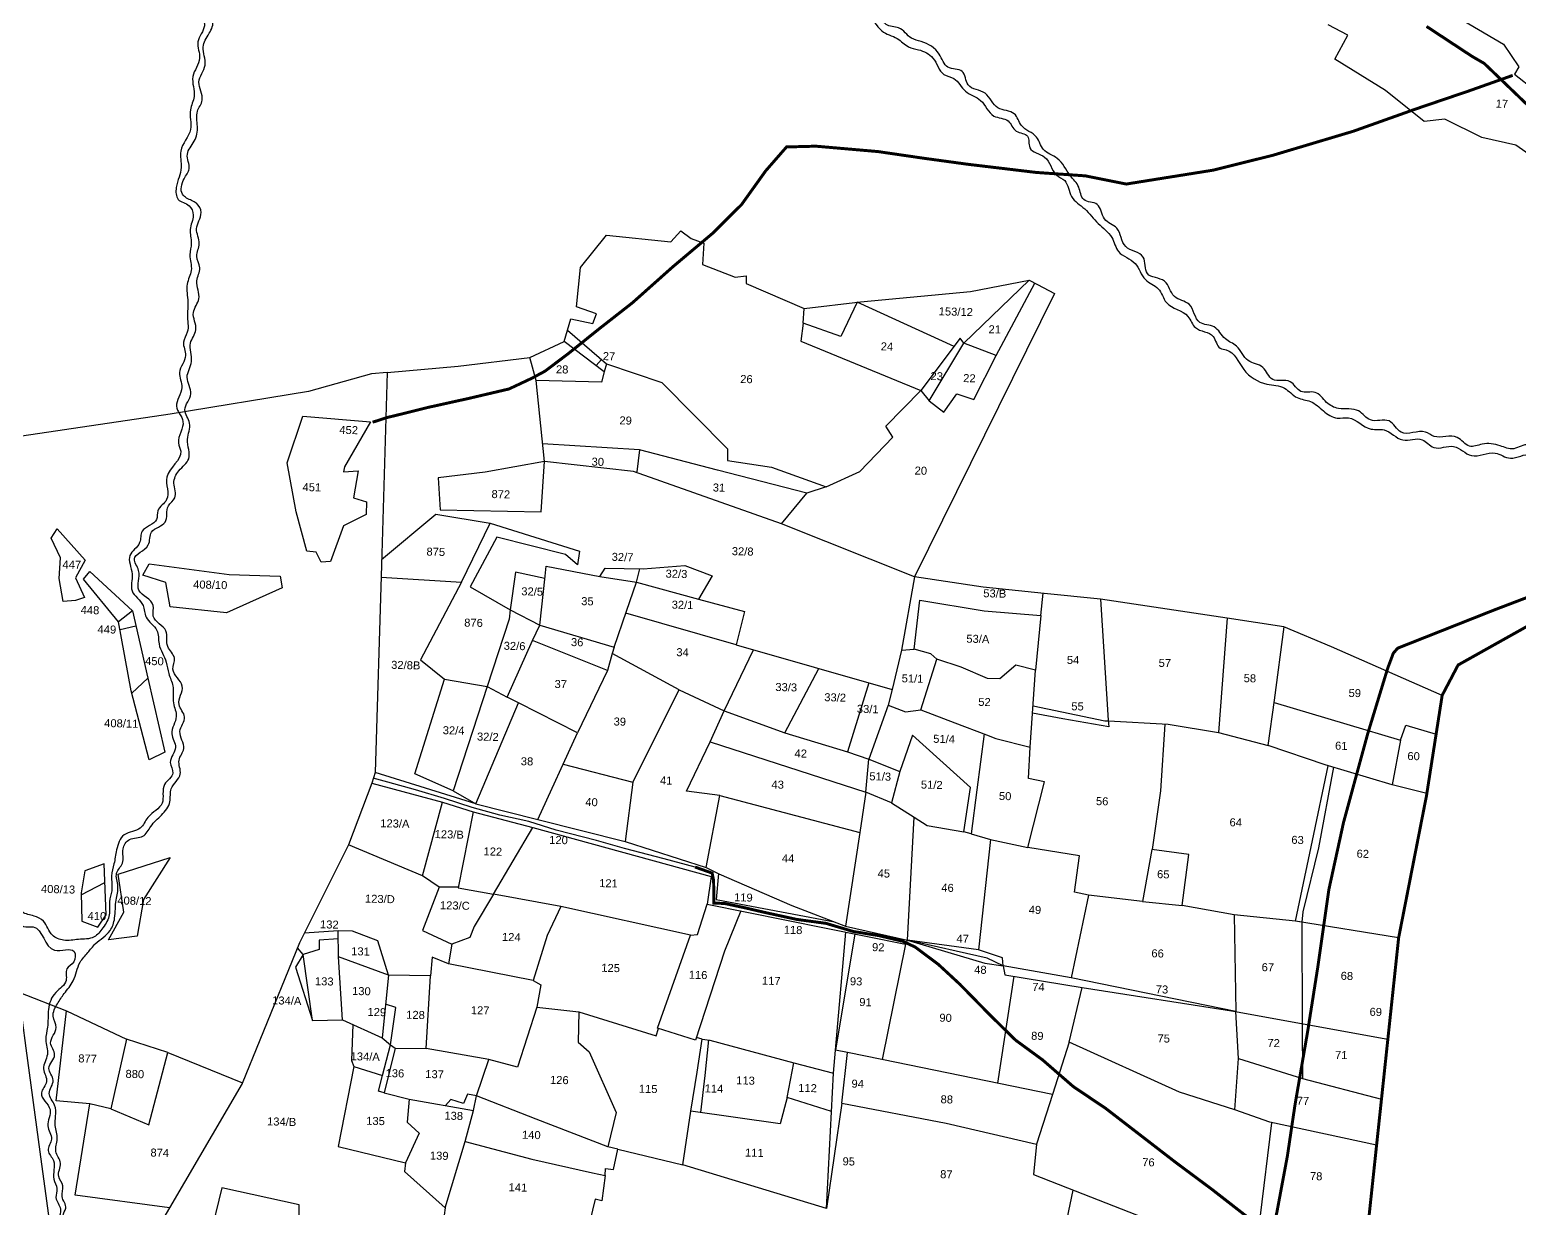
# Model space of a CAD drawing. Header units: millimetres. Extents: x 348367 to 356748, y 1836285 to 1844490.
# Drawn here: x 352675 to 355190, y 1839504 to 1841492 of the extents above; entities that cross this region are included whole.
import ezdxf
from ezdxf.enums import TextEntityAlignment as Align

# ---------------------------------------------------------------- set-up
doc = ezdxf.new("R2010")
doc.units = ezdxf.units.MM
for name, color, linetype in [('BND', 6, 'Continuous'), ('DIMENSION', 7, 'Continuous'), ('Plot', 7, 'Continuous'), ('ROAD', 1, 'Continuous'), ('ROADS', 50, 'Continuous'), ('Stream', 4, 'Continuous')]:
    doc.layers.add(name, color=color, linetype=linetype)
doc.styles.get("Standard").update_dxf_attribs({"font": 'arial.ttf'})

msp = doc.modelspace()

# ---------------------------------------------------------------- linework, layer by layer
at = {"layer": 'BND', "lineweight": 30, "const_width": 5}
msp.add_lwpolyline([(355611.3, 1841581.9), (355690.7, 1841253.4), (355732.1, 1841081.7), (355645.6, 1840751.2), (355279.2, 1840528.3), (355086.4, 1840420.3), (355059.5, 1840369.1), (355033, 1840199.5), (354986, 1839959.9), (354967.8, 1839788.8), (354929.8, 1839431.5), (354893.4, 1839287.2), (354849.9, 1839144.3), (354727.3, 1838832.2), (354687.2, 1838703.1), (354634.7, 1838534.4), (354613.6, 1838466.4), (354543.5, 1838302.6)], dxfattribs=at)
at = {"layer": 'Plot'}
for points in [[(355003.8, 1841562.3), (355163.2, 1841468), (355188.9, 1841430.1), (355181.5, 1841417.2), (355318.8, 1841309.2), (355314.8, 1841281.1), (355416.2, 1841281), (355450.8, 1841307.4), (355489.1, 1841297.5), (355477.6, 1841270.5), (355489.8, 1841232.5), (355481.9, 1841215.5), (355447.4, 1841244), (355435.2, 1841264.8), (355416.5, 1841280.6)], [(355440.3, 1841128.2), (355245.3, 1841217.7), (355232.9, 1841263.3), (355183.6, 1841297.7), (355126.7, 1841310.6), (355064.2, 1841341.7), (355028.9, 1841337.3), (354963.9, 1841389.7), (354878.4, 1841443), (354900.2, 1841483), (354867.3, 1841500.9)], [(353278.3, 1840913.9), (353398.2, 1840924.6), (353519, 1840939.3), (353577.2, 1840966.1), (353588.2, 1841004.7), (353625.4, 1840996.9), (353631.6, 1841012.8), (353598.3, 1841024.7), (353604.7, 1841091.2), (353648.7, 1841145.7), (353757.1, 1841134.6), (353774.1, 1841152.8), (353791.4, 1841140.1), (353813, 1841132.2), (353810.6, 1841096), (353866, 1841075), (353884.2, 1841077.2), (353884.4, 1841063.9), (353982.6, 1841022.1), (354077.4, 1841033), (354263.3, 1841050.4), (354362.4, 1841069.9), (354376.1, 1841062.7), (354405.1, 1841047.3), (354168.6, 1840569.1)], [(354306.6, 1840942.4), (354252.2, 1840963.4), (354362.4, 1841069.9)], [(354019.8, 1840721), (354076.4, 1840746.8), (354132.1, 1840804.6), (354120.3, 1840823.6), (354179.3, 1840883.4), (354193.3, 1840866), (354217.9, 1840846.8), (354240.1, 1840877.9), (354268.6, 1840868.2), (354306.6, 1840942.4), (354371.6, 1841065)], [(354235.4, 1840957.9), (354071.7, 1841032.4), (354044.1, 1840974.7), (353980.7, 1840997), (353982.6, 1841022.1)], [(353980.7, 1840997), (353976.7, 1840966.7), (354179.3, 1840883.4)], [(353644.9, 1840915.3), (353577.2, 1840966.1)], [(353582.7, 1840985.4), (353648.5, 1840928.6)], [(354252.2, 1840963.4), (354246, 1840972), (354179.3, 1840883.4)], [(354193.3, 1840866), (354252.2, 1840963.4)], [(354168.6, 1840569.1), (353944.2, 1840658.4), (353694.2, 1840746.9), (353543.8, 1840763.8), (353530, 1840900.5), (353519, 1840939.3)], [(353648.5, 1840928.6), (353644.9, 1840915.3), (353640.2, 1840897.5), (353530, 1840900.5)], [(353648.5, 1840928.6), (353742, 1840897), (353852.9, 1840785.2), (353853, 1840765.5), (353927.3, 1840754.1), (354019.8, 1840721), (353987, 1840710.1), (353836.1, 1840749.4), (353704.2, 1840783.4), (353540.8, 1840793.8)], [(353631.3, 1840925.6), (353640.1, 1840935.8)], [(353278.3, 1840913.9), (353252, 1840911.8), (353145.8, 1840881.9), (352912, 1840843.8), (352554.7, 1840791)], [(353278.3, 1840913.9), (353268.7, 1840588.9), (353258.3, 1840238.7), (353252.5, 1840221.1), (353371.7, 1840188.7), (353423.4, 1840172.6), (353524.4, 1840146.2), (353825.2, 1840063.2), (353818.5, 1840016.8), (354153.6, 1839949.2), (354156.9, 1839956)], [(353242.8, 1840674.1), (353204.4, 1840655.2), (353183, 1840595.1), (353166.7, 1840594), (353158.7, 1840610.7), (353142.5, 1840612.3), (353125, 1840678.8), (353109.3, 1840761.3), (353136.3, 1840840)], [(353136.3, 1840840), (353250.4, 1840830.6), (353206.6, 1840754.7), (353204.9, 1840746.2), (353229.4, 1840747.9), (353221.6, 1840702.3), (353243.6, 1840695.9), (353242.8, 1840674.1)], [(353704.2, 1840783.4), (353700, 1840746.2)], [(353543.8, 1840763.8), (353443.7, 1840745.9), (353364.6, 1840736.4), (353367.9, 1840682.2), (353538.4, 1840678.8), (353543.8, 1840763.8)], [(353944.2, 1840658.4), (353987, 1840710.1)], [(353269, 1840598.3), (353360.4, 1840675), (353452.4, 1840659.5), (353603.1, 1840612.4), (353599.9, 1840589.1), (353579.5, 1840607), (353463.8, 1840635.8), (353418.4, 1840552), (353486.3, 1840513.6), (353535.9, 1840487.7), (353545.2, 1840570.3), (353547.1, 1840587.2), (353637.5, 1840569.5), (353646.6, 1840584), (353710.7, 1840582.4), (353781.1, 1840588.1), (353826.9, 1840571), (353803.9, 1840531.4), (353881.6, 1840510.8), (353867.6, 1840454.4), (354130.7, 1840379)], [(352721.5, 1840650), (352768.3, 1840597.4), (352752.5, 1840567.2), (352767.6, 1840534.3), (352752.3, 1840529.3), (352731.5, 1840527.2), (352724.5, 1840566.3), (352726.8, 1840601.1), (352710.9, 1840634.2), (352721.5, 1840650)], [(353268.1, 1840568.8), (353403.8, 1840560.2), (353452.4, 1840659.5)], [(352865.8, 1840572), (352876.8, 1840591.1), (353011.9, 1840573.1), (353097.8, 1840570.3), (353101.4, 1840550.5), (353007.3, 1840508.5), (352912.2, 1840518.7), (352904.8, 1840559.7), (352865.8, 1840572)], [(352776.4, 1840577.9), (352848.4, 1840511.7), (352825.1, 1840493), (352765.5, 1840565.1), (352776.4, 1840577.9)], [(353544.8, 1840566.4), (353494.9, 1840577), (353486.3, 1840513.6), (353484.2, 1840497.4), (353447.1, 1840384), (353389.6, 1840207.8), (353325, 1840236.8), (353375.2, 1840396.4)], [(353637.5, 1840569.5), (353699.3, 1840560), (353803.9, 1840531.4)], [(353661.4, 1840450.4), (353682.5, 1840511.2), (353699.3, 1840560), (353705.2, 1840582.6)], [(355059.5, 1840369.1), (354872.6, 1840451.1), (354792.3, 1840484.6), (354696.7, 1840499.1), (354482.6, 1840531.6), (354387.8, 1840541.2), (354284.7, 1840551.8), (354168.6, 1840569.1), (354146.8, 1840445.1), (354167.9, 1840447.1), (354177.9, 1840530), (354286.5, 1840511.8), (354382.2, 1840503.7), (354386, 1840541.4)], [(353403.8, 1840560.2), (353334.5, 1840428.8), (353375.2, 1840396.4), (353447.1, 1840384), (353480.8, 1840365.8), (353523.9, 1840461.7), (353535.9, 1840487.7), (353661.4, 1840450.4), (353658.5, 1840439.8), (353650.4, 1840411.2), (353523.9, 1840461.7)], [(354482.6, 1840531.6), (354495.8, 1840327.1), (354496.5, 1840315.7), (354418.8, 1840329.7), (354368, 1840338.8)], [(352848.4, 1840511.7), (352874.5, 1840398.3), (352903.2, 1840273.2), (352876.4, 1840260.3), (352846.3, 1840376.6), (352825.1, 1840493)], [(353867.6, 1840454.4), (353681.2, 1840507.7)], [(354382.2, 1840503.7), (354372.7, 1840411.4), (354339.9, 1840420.1), (354312.8, 1840397.2), (354291.7, 1840397.3), (354247.5, 1840416.5), (354206.4, 1840429.9), (354196.4, 1840439.2), (354167.9, 1840447.1)], [(354696.7, 1840499.1), (354681.8, 1840306.6)], [(352827.4, 1840480.3), (352854.2, 1840486.4)], [(354368.8, 1840351.2), (354490, 1840325.8), (354495.9, 1840326.2), (354596.7, 1840320.4), (354681.8, 1840306.6), (354766, 1840284.6), (354776.2, 1840361), (354792.6, 1840484.5)], [(353575.5, 1840253.1), (353692.9, 1840222.5), (353771.5, 1840378.4), (353658.5, 1840439.8)], [(353771.5, 1840378.4), (353847.4, 1840343.2), (353896.8, 1840446)], [(354146.8, 1840445.1), (354130.7, 1840379), (354124.2, 1840352.5), (354153.7, 1840341), (354179.3, 1840344.4), (354206.4, 1840429.9)], [(353847.4, 1840343.2), (353949.6, 1840306), (354006.9, 1840414.5)], [(352847.3, 1840372.6), (352874.5, 1840398.3)], [(353650.4, 1840411.2), (353599.8, 1840306.1), (353500, 1840356.7), (353480.8, 1840365.8)], [(354091.3, 1840390.3), (354055.8, 1840273.8)], [(354179.3, 1840344.4), (354236.5, 1840322.7), (354290.2, 1840302.4), (354305.7, 1840296.5), (354364.2, 1840281.5), (354372.7, 1840411.4)], [(353389.6, 1840207.8), (353428.2, 1840186.2), (353500, 1840356.7)], [(353840, 1840199.9), (353783.9, 1840207.6), (353823.6, 1840290.6), (353847.4, 1840343.2)], [(354124.2, 1840352.5), (354091.6, 1840261.6)], [(354775.6, 1840357.2), (354898.8, 1840320.3), (354989.2, 1840293.2), (354998, 1840318.6), (355049.3, 1840303.6)], [(354591.4, 1840320.7), (354583.7, 1840208.2), (354570, 1840109.1)], [(353428.2, 1840186.2), (353532.9, 1840159.7), (353599.8, 1840306.1)], [(353823.6, 1840290.6), (354086.7, 1840205.6)], [(353949.6, 1840306), (354055.8, 1840273.8), (354091.6, 1840261.6)], [(354264.2, 1840135.3), (354252.1, 1840138.8), (354263.4, 1840213.3), (354165.5, 1840301.8), (354143.7, 1840240.4), (354129.6, 1840187.7), (354086.7, 1840205.6), (354091.6, 1840261.6), (354143.7, 1840240.4)], [(354286.2, 1840303.9), (354273.9, 1840209.6), (354264.2, 1840135.3), (354296.7, 1840126), (354360.1, 1840112.3)], [(354989.2, 1840293.2), (354975.3, 1840217.8)], [(354553.7, 1840021.2), (354462.6, 1840032.1), (354438.8, 1840036.7), (354447.4, 1840098.3), (354360.1, 1840112.3), (354388, 1840223), (354361.1, 1840228.6), (354364.2, 1840281.5)], [(355033.6, 1840203.7), (354975.3, 1840217.8), (354862, 1840251.8), (354766, 1840284.6)], [(353428.2, 1840186.2), (353258.3, 1840238.7)], [(354876, 1840247.6), (354850.5, 1840111.9), (354824.1, 1840003.5), (354822.8, 1839986.5), (354812, 1839988.1), (354818.6, 1840019.8), (354840.3, 1840124.3), (354867.1, 1840250.2)], [(353252.5, 1840221.1), (353213, 1840116.9), (353130.6, 1839951.4), (353063.5, 1839787.1), (353033.7, 1839713.8), (352910.8, 1839504.2), (352869.2, 1839433.4), (352675, 1839173.1), (352579.2, 1839044.6), (352534.4, 1839049.6), (352482.9, 1839069.1), (352609.4, 1839366.4), (352607.8, 1839437.7), (352536.9, 1839459.9), (352451.8, 1839505.6), (352326.9, 1839530.1)], [(353692.9, 1840222.5), (353680.2, 1840122.6)], [(353398.4, 1840045.5), (353366, 1840045.5), (353337.8, 1840064.6), (353371.6, 1840188.7)], [(353532.9, 1840159.7), (353680.2, 1840122.6), (353817.1, 1840078.8), (353840, 1840199.9), (354076.3, 1840137.4)], [(354086.7, 1840205.6), (354076.3, 1840137.4), (354052.1, 1839979.8), (354156.9, 1839956), (354168, 1840163.4)], [(354129.6, 1840187.7), (354168, 1840163.4), (354189.9, 1840149.5), (354252.1, 1840138.8)], [(353423.4, 1840172.6), (353398.1, 1840044.1), (353458, 1840033.8)], [(353571.6, 1840012.6), (353458, 1840033.8), (353524.4, 1840146.2)], [(353337.8, 1840064.6), (353213, 1840116.9)], [(354296.7, 1840126), (354276.5, 1839939.4)], [(352824.1, 1840067.1), (352912.1, 1840095.4), (352867.1, 1840024.6), (352856.5, 1839962.9), (352807.9, 1839956.4), (352833.9, 1840003), (352824.1, 1840067.1)], [(354986, 1839959.9), (354812, 1839988.1), (354708.1, 1839998.6), (354620.4, 1840014.2), (354631.9, 1840100.5), (354569.2, 1840109.2), (354553.7, 1840021.2), (354620.4, 1840014.2)], [(352800.6, 1840084.5), (352768.1, 1840073.2), (352761.7, 1840035.6), (352763.1, 1839988.2), (352789.7, 1839978.1), (352803.9, 1839998.8), (352800.6, 1840084.5)], [(353817.1, 1840078.8), (353838.3, 1840067.6), (353961.4, 1840014.5), (354052.1, 1839979.8)], [(353837.6, 1840068.4), (353834.1, 1840024.8), (354033.6, 1839987)], [(352761.8, 1840032.2), (352801.9, 1840053)], [(353366, 1840045.5), (353338.3, 1839972.4), (353387.6, 1839949.4)], [(353458, 1840033.8), (353425.5, 1839978.7), (353418, 1839960.3), (353387.6, 1839949.4), (353382.1, 1839916.1), (353354.3, 1839927), (353351.5, 1839895.6), (353280.5, 1839896.7), (353196.5, 1839928), (353195.5, 1839971.7), (353138.8, 1839967.9)], [(353790.4, 1839964.4), (353571.6, 1840012.6), (353548.6, 1839964), (353524.9, 1839888.1), (353537.7, 1839880.3), (353531.3, 1839842.9), (353602.2, 1839835.1), (353732.7, 1839794.6), (353736.4, 1839806.8)], [(353875.2, 1840005.4), (353847.9, 1839937.1), (353799.2, 1839787.3), (353734.8, 1839807.3), (353790.4, 1839964.4), (353802.1, 1839965.5), (353818.5, 1840016.8)], [(354462.6, 1840032.1), (354433, 1839892.2), (354318.4, 1839912.4), (354317.5, 1839926.2), (354276.5, 1839939.4), (354156.9, 1839956), (354287.6, 1839917.2), (354318.4, 1839912.4), (354291.4, 1839925.7), (354156.9, 1839956)], [(354708.1, 1839998.6), (354710.9, 1839835.3)], [(354822.8, 1839986.5), (354823.3, 1839815)], [(353280.5, 1839896.7), (353262.5, 1839954.9), (353220.1, 1839970.9), (353195.5, 1839971.7)], [(354401.4, 1839695.6), (354113.6, 1839754.4), (354055.7, 1839766.3), (354035.1, 1839770.5), (354052.5, 1839969.6)], [(354067.9, 1839966.5), (354035.1, 1839770.5)], [(353195.8, 1839957.9), (353163.6, 1839956), (353163.8, 1839940.4), (353136.5, 1839931.7), (353123.6, 1839910.2), (353152.3, 1839820.6), (353136.5, 1839931.7), (353127.1, 1839943)], [(354153.6, 1839949.2), (354113.8, 1839754.4)], [(353152.3, 1839820.6), (353203, 1839821.3), (353196.5, 1839928)], [(353524.9, 1839888.1), (353382.1, 1839916.1)], [(354318.4, 1839912.4), (354321.2, 1839897.5), (354451.8, 1839875.8), (354710.9, 1839835.3), (354433, 1839892.2)], [(353280.5, 1839896.7), (353269.8, 1839791.1)], [(353531.3, 1839842.9), (353498.2, 1839741.3), (353450, 1839754.7), (353344.5, 1839772.9), (353351.5, 1839895.6)], [(354336.4, 1839895), (354308.8, 1839714.5)], [(352613.5, 1839438.6), (352645.9, 1839438), (352714.9, 1839433.5), (352692.7, 1839598.6), (352669.2, 1839773.7), (352656.5, 1839868.3), (352737.2, 1839836.9)], [(354709.6, 1839669.8), (354616, 1839699.3), (354429.5, 1839783.7), (354451.8, 1839875.8)], [(352910.8, 1839504.2), (352751.6, 1839525.8), (352776.6, 1839679.8), (352719.6, 1839685), (352737.2, 1839836.9), (352838.1, 1839788.8), (352812, 1839671.2), (352776.6, 1839679.8)], [(353283.9, 1839779.5), (353293, 1839842.4), (353275.6, 1839847.8)], [(353602.2, 1839835.1), (353600.7, 1839784), (353619.5, 1839767.7), (353665, 1839665.1), (353651.1, 1839607.3)], [(354707.1, 1839836.1), (354967.8, 1839788.8)], [(354948.8, 1839610.1), (354768.5, 1839648.6), (354709.6, 1839669.8), (354715.8, 1839756.4), (354710.9, 1839835.3)], [(353220.4, 1839813.4), (353218.4, 1839753), (353222, 1839742.9), (353195.6, 1839607.5), (353309.3, 1839580.3), (353307.6, 1839565.5), (353376.1, 1839504), (353374.5, 1839491.9), (353359.6, 1839423.9), (353354.1, 1839402.7), (353346, 1839401.1), (353341.4, 1839387.9), (353274.6, 1839395.3), (353189, 1839431.3), (353184.7, 1839414.6), (353130, 1839432.8), (353130, 1839509), (352999.3, 1839537.9), (352978.3, 1839452.3), (352964.4, 1839451), (352948.1, 1839407.1), (352874.3, 1839442.1)], [(353203, 1839821.3), (353269.8, 1839791.1)], [(354823.3, 1839815), (354823.6, 1839722.3), (354957, 1839687.8)], [(352812, 1839671.2), (352875.9, 1839644), (352908.2, 1839766.4), (352838.1, 1839788.8)], [(353269.8, 1839791.1), (353283.9, 1839779.5), (353291.8, 1839773.8), (353344.5, 1839772.9)], [(353667.6, 1839603.1), (353777.3, 1839576.7), (353791.3, 1839667.2), (353801.6, 1839733.2), (353810.2, 1839788.8), (353800.7, 1839791.9)], [(353807.8, 1839664.9), (353815, 1839727.6), (353821.5, 1839787.5)], [(353810.2, 1839788.8), (353823, 1839787.4), (353965.2, 1839749.1), (354032, 1839731.2), (354035.1, 1839770.5)], [(352908.2, 1839766.4), (353034.2, 1839715)], [(353222, 1839742.9), (353270.3, 1839727.3), (353283.9, 1839779.5)], [(353291.8, 1839773.8), (353273.6, 1839698), (353263.6, 1839701), (353270.3, 1839727.3)], [(354045.9, 1839680.8), (354055.7, 1839766.3)], [(354429.5, 1839783.7), (354401.4, 1839695.6), (354374.6, 1839611.4), (354369.5, 1839560.5), (354439.9, 1839532.8), (354582.5, 1839476.9), (354567.3, 1839399.8), (354593.1, 1839394.5), (354661.6, 1839370.3), (354717.2, 1839350.7), (354760.7, 1839345.4), (354816.4, 1839329.7), (354893.4, 1839287.2)], [(353429.3, 1839693.2), (353450, 1839754.7)], [(354028.6, 1839666.7), (353953.9, 1839690.3), (353965.2, 1839749.1)], [(354715.8, 1839756.4), (354823.6, 1839722.3)], [(354045.9, 1839680.8), (354020.1, 1839503.1), (354032, 1839731.2)], [(353273.6, 1839698), (353315.5, 1839687.7), (353424.3, 1839668.6), (353429.3, 1839693.2), (353414.1, 1839695.9), (353407, 1839680.3), (353386, 1839687.1), (353376.6, 1839677)], [(353315.5, 1839687.7), (353312.4, 1839648.5), (353332.2, 1839630.2), (353309.3, 1839580.3)], [(353409.9, 1839616.1), (353522.9, 1839586.3), (353624.9, 1839563.3), (353646.7, 1839558.6), (353647, 1839570.8), (353660.4, 1839568.9), (353667.6, 1839603.1), (353651.1, 1839607.3), (353530.2, 1839653.8), (353429.3, 1839693.2)], [(353953.9, 1839690.3), (353941.9, 1839646.2), (353791.3, 1839667.2)], [(353376.1, 1839504), (353409.9, 1839616.1), (353424.3, 1839668.6)], [(354045.9, 1839680.8), (354222.1, 1839646.9), (354374.6, 1839611.4)], [(354848.2, 1839460.8), (354752.5, 1839486.9), (354771.9, 1839647.9)], [(353646.7, 1839558.6), (353640.7, 1839515.8), (353629.6, 1839518.6), (353615.2, 1839461), (353565.1, 1839475.7), (353373.8, 1839488.8)], [(354020.1, 1839503.1), (353777.3, 1839576.7)], [(354414, 1839426.5), (354436.6, 1839534.1)]]:
    msp.add_lwpolyline(points, dxfattribs=at)
at = {"layer": 'ROAD'}
msp.add_lwpolyline([(353798.6, 1840079.1), (353746, 1840093.3), (353679, 1840110.6), (353631.8, 1840124.1), (353563.9, 1840141.8), (353517.5, 1840156.1), (353468.6, 1840166.7), (353421.8, 1840179.9), (353375.1, 1840194.9), (353326.4, 1840209.9), (353279.6, 1840222.3), (353254.8, 1840229.4)], dxfattribs=at)
at = {"layer": 'ROADS', "color": 40, "const_width": 5}
for points in [[(355033.1, 1841498), (355109.9, 1841447.5), (355130.6, 1841435.5), (355204.8, 1841364.2)], [(355178.6, 1841415.4), (355105.9, 1841389.6), (355015.6, 1841358.9), (354909.4, 1841321.1), (354773.5, 1841280.5), (354672.6, 1841255.4), (354526.1, 1841232), (354457.3, 1841245.8), (354374, 1841251.6), (354258.4, 1841265.4), (354185.2, 1841275.4), (354107, 1841286.8), (354002.1, 1841295.9), (353952.6, 1841294.6), (353917.3, 1841254.1), (353876.8, 1841197.5), (353827.9, 1841148.9), (353760.6, 1841092.3), (353692.7, 1841031.8), (353637.1, 1840988.3), (353584.4, 1840946), (353544.9, 1840916.2), (353522.3, 1840904.1), (353484.2, 1840886.2), (353417, 1840870.4), (353347.7, 1840855.1), (353304.1, 1840844.2), (353278, 1840837.9), (353253.7, 1840830)], [(355294.2, 1840569.1), (355147.9, 1840513.4), (354984.4, 1840448.7), (354977, 1840440.2), (354967.4, 1840414.4), (354933.7, 1840304), (354893, 1840154.7), (354868.3, 1840041.7), (354849.9, 1839913), (354832.4, 1839801.8), (354811, 1839677.8), (354798.2, 1839591.7), (354780.4, 1839496.5), (354771.4, 1839455.8), (354708.9, 1839300.4), (354633.6, 1839102.3), (354575.8, 1838919.4), (354517.9, 1838739.4), (354420.7, 1838539), (354359.8, 1838409.5), (354360, 1838400.6), (354425, 1838354.6)], [(354730.6, 1839488.8), (354670.2, 1839535.8), (354609.8, 1839580.7), (354548.1, 1839628.3), (354491.7, 1839671.8), (354436.6, 1839708.9), (354384.8, 1839753.9), (354339.4, 1839787.1), (354295.3, 1839830.4), (354245, 1839881.7), (354209.2, 1839914.8), (354170.1, 1839944.1), (354149.1, 1839954), (354108.7, 1839963.5), (354065.1, 1839970.6), (354019.2, 1839984.3), (353970, 1839990.9), (353914.1, 1840003.1), (353883.8, 1840010.2), (353848.3, 1840017.8), (353830.1, 1840018.5), (353829.5, 1840056.5), (353827.1, 1840069.1), (353798.4, 1840079.2)]]:
    msp.add_lwpolyline(points, dxfattribs=at)
at = {"layer": 'Stream'}
for points in [[(353420.7, 1842310), (353386.2, 1842292.4), (353364.4, 1842282.2), (353346.5, 1842270.8), (353332.7, 1842263.6), (353318.1, 1842257.9), (353299, 1842246.8), (353285, 1842241), (353272.3, 1842229.5), (353246.4, 1842216.3), (353225.6, 1842206.6), (353223.2, 1842182), (353206.7, 1842165.1), (353201.6, 1842148.6), (353185.5, 1842130.9), (353173.9, 1842120.8), (353166.6, 1842111), (353163.8, 1842097.2), (353140.7, 1842083.7), (353131.7, 1842068.9), (353125.2, 1842053.3), (353122.5, 1842039.4), (353104.2, 1842014.2), (353093.9, 1841991.6), (353076.2, 1841978), (353061.3, 1841966.6), (353048.2, 1841955.2), (353030.3, 1841949.1), (353022.7, 1841934.3), (353022.8, 1841920.4), (353023.5, 1841904), (353011.7, 1841875.7), (353010.8, 1841838.6), (353000.7, 1841810.8), (353005.7, 1841769.8), (352994.2, 1841740.9), (352996.8, 1841719.4), (352987.3, 1841689.7), (352992.9, 1841661.4), (352979.4, 1841634.8), (352984.6, 1841615.6), (352971.5, 1841579), (352977.5, 1841546.2), (352967.5, 1841521.8), (352969.8, 1841499.2), (352958.9, 1841471.8), (352961.7, 1841444.3), (352950.4, 1841413.4), (352952.4, 1841379.5), (352946.2, 1841357.4), (352946.5, 1841324.3), (352929.9, 1841287.5), (352930.7, 1841259.9), (352922.4, 1841226.4), (352925.7, 1841206.1), (352944, 1841195.4), (352950.8, 1841179.5), (352945.9, 1841155.3), (352947.7, 1841132.3), (352945.2, 1841112.6), (352947.7, 1841086.3), (352940.6, 1841063.1), (352942.1, 1841032.9), (352941.1, 1841011.3), (352940.9, 1840982.1), (352934.5, 1840964.9), (352938.1, 1840942.9), (352927.8, 1840913.9), (352931.8, 1840888.7), (352922.8, 1840856.9), (352933.6, 1840831.4), (352926.1, 1840795.2), (352929.9, 1840781), (352906.4, 1840737.4), (352906.1, 1840699.4), (352891.3, 1840680.6), (352889, 1840665.9), (352864.8, 1840646), (352860.5, 1840626.9), (352844, 1840605.2), (352847.8, 1840573.7), (352847.7, 1840545.5), (352866.3, 1840520.8), (352871.3, 1840501.1), (352889.7, 1840478.6), (352893.3, 1840455.8), (352905.4, 1840425), (352909.7, 1840405.7), (352916.6, 1840385), (352917.5, 1840356.2), (352922.4, 1840333.4), (352914.7, 1840304.1), (352921.2, 1840281.1), (352912.3, 1840256), (352916.6, 1840238), (352902.7, 1840218.8), (352898.5, 1840187.2), (352874.5, 1840163.2), (352861.6, 1840145.2), (352834.4, 1840133.4), (352821.6, 1840108.2), (352817.2, 1840084.6), (352813.2, 1840064.2), (352813.5, 1840039.3), (352809.6, 1840020.8), (352809.3, 1839998.7), (352798.6, 1839976.9), (352783.5, 1839961.3), (352757.4, 1839957.1), (352732.1, 1839955.8), (352713.4, 1839964.2), (352698, 1839987.9), (352682.2, 1839996.6), (352662.2, 1840003.5), (352643.9, 1840017.1), (352615.1, 1840016.5), (352593.4, 1840031.4), (352573.3, 1840037.6), (352549.3, 1840041.7), (352534.6, 1840042.4), (352479, 1840032.2), (352454.3, 1840032.7), (352434.9, 1840023.9), (352418.9, 1840025), (352388, 1840015.8), (352358.3, 1840021.3), (352324.6, 1840032), (352297.4, 1840030.7), (352275.3, 1840032.9), (352258.7, 1840034.2), (352234.6, 1840024.2), (352210.2, 1840031.8), (352180.5, 1840024.5), (352143.3, 1840036.6), (352105.2, 1840033.7), (352069.3, 1840023.1), (352026.5, 1840022.4), (352007.4, 1840013.9), (351984.2, 1839997.5), (351959.9, 1839982.4), (351948.9, 1839965.7), (351919.2, 1839943.3), (351909, 1839919.5), (351889.2, 1839895.3), (351889, 1839872.3), (351876.9, 1839849.9), (351870, 1839815.8), (351834.8, 1839800.6), (351823.7, 1839782.8), (351796.2, 1839772.6), (351781.1, 1839757.2), (351744.4, 1839749.2), (351726.1, 1839731.7), (351701.2, 1839722.7), (351681, 1839709.1), (351656.3, 1839705.2), (351642.6, 1839694), (351609.1, 1839688.7), (351593.9, 1839681.4), (351568, 1839684.2), (351550, 1839678.6), (351534.1, 1839686), (351513.6, 1839687.1), (351501.2, 1839692.5), (351478.9, 1839694.3), (351457.9, 1839700.6), (351442.3, 1839705.1), (351423.8, 1839716.3), (351403.3, 1839720.8), (351387.3, 1839735.6), (351353.1, 1839741.9), (351327.7, 1839762.6), (351288.3, 1839747.3), (351270.3, 1839745.4), (351257.9, 1839734.2), (351228.5, 1839713.4), (351203.1, 1839708.6), (351184.5, 1839694.3), (351148.8, 1839676)], [(352735.3, 1839459.3), (352739.9, 1839476.7), (352731.2, 1839491.3), (352735.8, 1839503.5), (352729.5, 1839523.2), (352731, 1839541.4), (352723.9, 1839557), (352726.8, 1839579.3), (352719.1, 1839599.5), (352721.4, 1839620.4), (352718, 1839643.4), (352718.6, 1839658.7), (352716.9, 1839677.4), (352707.9, 1839697.4), (352714.5, 1839719.4), (352707.3, 1839739.6), (352717, 1839762.3), (352710.3, 1839782.3), (352719.8, 1839808.5), (352714.6, 1839827.6), (352721.7, 1839848.5), (352733.2, 1839865.8), (352748.3, 1839887.3), (352759.9, 1839918.6), (352773, 1839934.9), (352785.7, 1839949.6), (352810.6, 1839972), (352818.3, 1839993.1), (352820.8, 1840023.6), (352823.8, 1840047.1), (352821.7, 1840069), (352831.5, 1840085.9), (352832.6, 1840109.8), (352843.5, 1840125.9), (352866.1, 1840131.3), (352879.4, 1840148), (352897.5, 1840167), (352911.6, 1840189.5), (352913.9, 1840211.5), (352929.2, 1840236.3), (352927, 1840259.6), (352935, 1840279.2), (352928.6, 1840308.1), (352936.4, 1840332.7), (352927, 1840353.5), (352932.5, 1840384.6), (352916.7, 1840413), (352919.2, 1840432), (352907.9, 1840451.5), (352905, 1840477.7), (352883.5, 1840502.8), (352883.4, 1840520.9), (352859.2, 1840546.5), (352858.8, 1840579.8), (352851.6, 1840599.2), (352875, 1840622.9), (352880.7, 1840644.7), (352903.6, 1840661.5), (352909, 1840688.9), (352919.9, 1840702.3), (352918.4, 1840727.3), (352926.8, 1840748.1), (352943.3, 1840768.3), (352941.3, 1840801), (352944.8, 1840828.5), (352937, 1840851.1), (352947, 1840877.9), (352940.8, 1840905.9), (352948, 1840932.5), (352946.3, 1840963.7), (352955.5, 1840986.1), (352951.3, 1841015.3), (352960.6, 1841038.2), (352957.2, 1841068.4), (352962.2, 1841090.7), (352957, 1841110.3), (352961.2, 1841131.4), (352956.6, 1841156.6), (352964.3, 1841183.9), (352956.4, 1841199.7), (352939.8, 1841208.3), (352933, 1841214.8), (352935.6, 1841241), (352944, 1841257.8), (352941.1, 1841282.2), (352952.8, 1841304.3), (352958.1, 1841329.2), (352958.1, 1841354.9), (352966.1, 1841373.4), (352960.6, 1841404), (352971.1, 1841432.9), (352967.7, 1841463.2), (352978, 1841486.4), (352983.6, 1841508.6), (352976, 1841526.7), (352988.2, 1841547.5), (352981.8, 1841574), (352997, 1841604.2), (352991.5, 1841635.4), (353002.1, 1841658.5), (353000.4, 1841691.7), (353012.9, 1841717.9), (353008.1, 1841742.3), (353017.6, 1841771.9), (353010.6, 1841806.7), (353021.2, 1841831.4), (353021.7, 1841864.5), (353032.7, 1841894.8), (353031.1, 1841931.8), (353044.6, 1841949), (353066.5, 1841951.6), (353079.2, 1841973.1), (353101.6, 1841981.6), (353113.7, 1842015.3), (353134.3, 1842037.3), (353137.1, 1842061.3), (353151, 1842078.9), (353173.9, 1842092.9), (353176.2, 1842113.4), (353203.6, 1842136.2), (353213.7, 1842161.5), (353234.2, 1842177.5), (353231.5, 1842199.2), (353258.3, 1842213.5), (353280.1, 1842222.8), (353293.6, 1842237.2), (353302.7, 1842239.3), (353324.7, 1842253.3), (353336.1, 1842258.7), (353357.1, 1842269.2), (353371.9, 1842280.8), (353405.2, 1842295.2), (353423.9, 1842308)], [(353715.1, 1842180.3), (353701.8, 1842156.7), (353700.5, 1842132), (353688.4, 1842117), (353685.8, 1842098.9), (353687, 1842083.1), (353678.9, 1842062), (353686.2, 1842040.9), (353679.6, 1842013.3), (353685.9, 1841989.1), (353677.4, 1841969.1), (353690.2, 1841941.5), (353685.1, 1841916.2), (353693.3, 1841899.6), (353697.6, 1841875.7), (353716.4, 1841851.9), (353723.8, 1841833.2), (353748.9, 1841816.5), (353766.1, 1841795.5), (353783.4, 1841785.7), (353797.2, 1841759.2), (353816.7, 1841752.4), (353831.8, 1841733.1), (353847.6, 1841725.1), (353858.1, 1841708.7), (353878.1, 1841698.7), (353892.8, 1841670.9), (353913.6, 1841657.4), (353928.7, 1841644.5), (353942.9, 1841625.4), (353960.9, 1841621.9), (353979.2, 1841595.2), (353997.4, 1841587.4), (354024.4, 1841557.1), (354046.2, 1841546.6), (354071.7, 1841524.3), (354088.4, 1841517.9), (354113.4, 1841490.6), (354139.5, 1841477.5), (354158.5, 1841463.8), (354175.4, 1841458.7), (354199.8, 1841444.7), (354218.3, 1841417), (354235, 1841409.9), (354254.9, 1841388.7), (354280.2, 1841373.2), (354302.7, 1841346.8), (354326.6, 1841338.5), (354340.5, 1841321.4), (354359.5, 1841312.6), (354363.3, 1841293.4), (354388.3, 1841277.6), (354408.3, 1841247.5), (354422.2, 1841237.8), (354433.8, 1841211), (354456, 1841190.2), (354478.9, 1841165.2), (354501.7, 1841141.9), (354513.2, 1841117.9), (354541.1, 1841098), (354558.4, 1841070.7), (354580.2, 1841055.4), (354594.1, 1841031.9), (354630.3, 1841008.6), (354642.9, 1840989.7), (354672.9, 1840974.6), (354684.7, 1840955), (354695, 1840952.2), (354724.4, 1840919), (354763.7, 1840894.4), (354793.1, 1840887.5), (354814.9, 1840871.5), (354837, 1840865), (354859, 1840849.1), (354882.4, 1840837), (354901.2, 1840837.3), (354939.6, 1840818.5), (354961.6, 1840817.2), (354992.9, 1840800.1), (355025.7, 1840800.5), (355045.4, 1840787.4), (355078.9, 1840789.3), (355108.9, 1840773.7), (355148.8, 1840778), (355174.6, 1840769.3), (355208.6, 1840774.3), (355223.7, 1840765.2), (355251.4, 1840766.2), (355269.4, 1840745.4), (355273, 1840708.5), (355281.8, 1840674), (355295.4, 1840648.4), (355311.9, 1840630.4), (355332, 1840619.8)], [(355424.7, 1841045.4), (355401.4, 1841019.3), (355397.5, 1840986.6), (355369.2, 1840963.4), (355368, 1840959.1), (355361.8, 1840927.7), (355342.6, 1840901.8), (355340.6, 1840868.5), (355315.2, 1840848.5), (355309.5, 1840818.6), (355271.5, 1840796.2), (355263.1, 1840785.7), (355239.3, 1840784.7), (355222, 1840783.5), (355204.7, 1840791.9), (355180.3, 1840785.4), (355157.3, 1840790.3), (355126.9, 1840793), (355105.5, 1840789.6), (355085, 1840804.4), (355045.8, 1840806.2), (355031.2, 1840813.4), (354990.3, 1840813), (354969.9, 1840832.1), (354938.3, 1840833.8), (354918.5, 1840849), (354884.4, 1840853.2), (354864.4, 1840863.6), (354844.9, 1840880.4), (354821.1, 1840881.9), (354802.9, 1840898.4), (354773.4, 1840902.2), (354756.6, 1840922.5), (354732, 1840934.2), (354712.1, 1840958.5), (354693.6, 1840970.7), (354674.5, 1840990.8), (354650.4, 1840998.4), (354632.1, 1841029), (354607.5, 1841042.2), (354590.8, 1841068.1), (354561.8, 1841080.9), (354554.7, 1841108.7), (354525.2, 1841126.6), (354510.1, 1841157.6), (354489.3, 1841173.1), (354477.2, 1841197.5), (354454.5, 1841205.7), (354445.9, 1841227), (354431.8, 1841245.8), (354409.6, 1841275.3), (354386.2, 1841290.4), (354374.6, 1841311.3), (354349.2, 1841330.7), (354337.2, 1841350.5), (354309.6, 1841360.4), (354287.8, 1841385.1), (354259.4, 1841399.4), (354249, 1841422.1), (354225.2, 1841429.2), (354210.5, 1841451.3), (354179.7, 1841472.5), (354163.7, 1841478.2), (354141.8, 1841495.5), (354120.7, 1841501.2), (354103.2, 1841529.5), (354080.8, 1841534.1), (354067.4, 1841552.8), (354039.1, 1841563.7), (354022.1, 1841590.6), (353989.1, 1841606.6), (353974.1, 1841625.4), (353947.2, 1841639.4), (353934.4, 1841663.5), (353906.1, 1841675.1), (353891.8, 1841702.4), (353863.3, 1841721.1), (353854.2, 1841739.3), (353836.7, 1841746.5), (353824.4, 1841764.7), (353805.5, 1841768.8), (353793.9, 1841796.5), (353771.9, 1841807), (353760.6, 1841825.8), (353735.4, 1841836.8), (353723.9, 1841858.3), (353709.4, 1841879.5), (353707.2, 1841903.2), (353696, 1841919.1), (353697.7, 1841952.2), (353689.7, 1841967.8), (353698.3, 1841994.6), (353693, 1842019.4), (353699.7, 1842043.3), (353693.7, 1842060.4), (353698, 1842088.1), (353698.5, 1842110.3), (353711.8, 1842132), (353715.1, 1842157.6), (353726.5, 1842179.8)], [(351148.8, 1839676), (351160.1, 1839672.7), (351167.9, 1839680.8), (351187.7, 1839681.4), (351204.1, 1839698.5), (351220.5, 1839699.1), (351251.2, 1839718.5), (351271.2, 1839733.3), (351291.9, 1839735.9), (351318.9, 1839754.6), (351352.7, 1839729.7), (351378.6, 1839728.3), (351402, 1839707.2), (351421, 1839707.2), (351444.2, 1839693.8), (351461, 1839694), (351478.1, 1839681.6), (351500.5, 1839684.4), (351517.1, 1839673.5), (351538.3, 1839674.4), (351552.5, 1839667), (351573.3, 1839672), (351594.8, 1839667.8), (351614.8, 1839679.7), (351638.9, 1839677.4), (351664.3, 1839696.3), (351688.8, 1839697.6), (351712.5, 1839717.6), (351733.6, 1839721), (351751.5, 1839737.9), (351783.9, 1839743.3), (351804.1, 1839763.5), (351829.1, 1839769.6), (351844.3, 1839791.9), (351881.2, 1839812), (351890.7, 1839855.3), (351900.4, 1839870.3), (351898.7, 1839896.7), (351922.1, 1839918), (351931.5, 1839943.6), (351956.3, 1839952.4), (351977.4, 1839977.7), (351996.1, 1839987.2), (352019.9, 1840010.7), (352051, 1840010), (352095.8, 1840021.8), (352133.6, 1840024.4), (352169.1, 1840017.6), (352204.3, 1840020.8), (352234.1, 1840012.3), (352262.3, 1840023.2), (352291.1, 1840020.3), (352319.6, 1840022.2), (352354.5, 1840008.1), (352401, 1840007.1), (352421.6, 1840014.7), (352446.5, 1840010), (352479.8, 1840019.8), (352512.1, 1840020.7), (352530.6, 1840032), (352557.1, 1840022.3), (352573.1, 1840024.5), (352602.3, 1840002.8), (352642.5, 1840000.4), (352664.4, 1839978.9), (352681, 1839978.4), (352716.9, 1839938.8), (352749.8, 1839936.7), (352749.2, 1839919.3), (352737.7, 1839907.6), (352736.4, 1839888.1), (352718.8, 1839867.5), (352706.5, 1839839.1), (352705, 1839808.8), (352702, 1839787.8), (352704.7, 1839763), (352698.3, 1839738.7), (352703.3, 1839717.2), (352694.6, 1839698), (352709.3, 1839670.1), (352705.5, 1839642.3), (352711.5, 1839620.3), (352706, 1839600.7), (352715, 1839584.1), (352715.6, 1839552.6), (352720.9, 1839536.8), (352719.3, 1839521.5), (352726.8, 1839502.2), (352725.1, 1839485.2), (352734.9, 1839461.9), (352732, 1839435.8), (352735.2, 1839404.9), (352732, 1839384.5), (352739.9, 1839363.2), (352738.8, 1839340.7), (352746.4, 1839310.6), (352749.1, 1839277.2)]]:
    msp.add_spline(points, degree=3, dxfattribs=at)

# ---------------------------------------------------------------- texts
at = {"layer": 'DIMENSION'}
for s, p in [('17', (355160.4, 1841367.5)), ('153/12', (354238.4, 1841016.6)), ('21', (354304.2, 1840986.8)), ('27', (353652.9, 1840941.4)), ('24', (354122.2, 1840957.9)), ('28', (353573.9, 1840919.2)), ('26', (353885, 1840902.8)), ('23', (354206.2, 1840907.8)), ('22', (354261.4, 1840904.3)), ('29', (353681, 1840833)), ('452', (353213.4, 1840816.9)), ('30', (353634, 1840763.3)), ('20', (354179.4, 1840748.3)), ('451', (353151.3, 1840720.3)), ('872', (353470.3, 1840708.5)), ('31', (353838.6, 1840719.7)), ('875', (353360.5, 1840611.4)), ('32/8', (353878.6, 1840612.1)), ('447', (352746, 1840589.7)), ('32/7', (353675.8, 1840602.5)), ('32/3', (353766.8, 1840574.2)), ('408/10', (352979.7, 1840555.7)), ('32/5', (353523.2, 1840544.3)), ('53/B', (354304.2, 1840541)), ('448', (352776.7, 1840513)), ('35', (353616.5, 1840527.9)), ('32/1', (353777.1, 1840521.8)), ('876', (353424.2, 1840491.6)), ('449', (352805.2, 1840480.4)), ('36', (353599.2, 1840458.8)), ('53/A', (354275.6, 1840464.3)), ('32/6', (353493.5, 1840452.4)), ('34', (353777.1, 1840441.8)), ('450', (352885.5, 1840426.8)), ('32/8B', (353309.8, 1840420.1)), ('54', (354436.4, 1840428.7)), ('57', (354591.3, 1840423.7)), ('37', (353571.5, 1840388.1)), ('33/3', (353952.1, 1840382.8)), ('51/1', (354165.4, 1840397.5)), ('58', (354734.9, 1840397.9)), ('33/2', (354034.7, 1840365.6)), ('52', (354286.8, 1840357.9)), ('59', (354912, 1840373)), ('33/1', (354089.7, 1840346)), ('55', (354443.9, 1840350.5)), ('408/11', (352829.5, 1840321.7)), ('32/4', (353390.6, 1840309.9)), ('39', (353671.2, 1840324.8)), ('32/2', (353448.4, 1840299.2)), ('51/4', (354218.6, 1840295.4)), ('61', (354889.2, 1840284)), ('38', (353514.5, 1840257.7)), ('42', (353976.6, 1840271)), ('60', (355011.3, 1840266.5)), ('51/3', (354110.8, 1840232.2)), ('41', (353749.5, 1840225.4)), ('43', (353937.7, 1840218.5)), ('51/2', (354197.8, 1840218.2)), ('40', (353623.4, 1840188.9)), ('50', (354321.7, 1840199.1)), ('56', (354485.5, 1840190.4)), ('64', (354711, 1840154.7)), ('123/A', (353291.4, 1840152.8)), ('123/B', (353383.2, 1840134.4)), ('122', (353456.8, 1840105.5)), ('120', (353567.7, 1840124.9)), ('63', (354815.4, 1840125.1)), ('44', (353955.3, 1840094)), ('62', (354925.5, 1840101.7)), ('45', (354116.9, 1840068.5)), ('65', (354588.7, 1840067.1)), ('408/13', (352722.8, 1840041.9)), ('121', (353652, 1840051.9)), ('46', (354224.4, 1840044.3)), ('408/12', (352851.7, 1840022.4)), ('123/D', (353266.1, 1840025.5)), ('123/C', (353392.7, 1840014.4)), ('119', (353879.8, 1840028)), ('49', (354372, 1840007.1)), ('410', (352788.4, 1839996.6)), ('132', (353180.8, 1839982.4)), ('124', (353488, 1839961.1)), ('118', (353963.7, 1839973.2)), ('47', (354250.1, 1839958.5)), ('131', (353233.4, 1839937)), ('92', (354107.5, 1839944)), ('66', (354579.1, 1839933.6)), ('125', (353655.7, 1839909)), ('48', (354279.9, 1839906)), ('67', (354765.2, 1839910.2)), ('133', (353172.2, 1839886.4)), ('116', (353803.3, 1839897.3)), ('117', (353926.9, 1839887.3)), ('93', (354070.1, 1839886.4)), ('68', (354898.7, 1839895.6)), ('134/A', (353108.9, 1839853.9)), ('130', (353234.9, 1839869.9)), ('74', (354377.9, 1839876.9)), ('73', (354586.5, 1839872.8)), ('129', (353260.9, 1839834.6)), ('128', (353326.3, 1839829.8)), ('127', (353435.4, 1839837.5)), ('91', (354085.9, 1839851.3)), ('69', (354947.4, 1839834.9)), ('90', (354221.2, 1839824.9)), ('89', (354376, 1839794.4)), ('75', (354589.4, 1839790)), ('72', (354775, 1839782.3)), ('877', (352772.7, 1839756.1)), ('134/A', (353241.3, 1839759.5)), ('71', (354889.2, 1839762.1)), ('880', (352852.4, 1839730)), ('136', (353291.5, 1839731.3)), ('137', (353358.5, 1839729.7)), ('126', (353569.1, 1839719.9)), ('115', (353719, 1839704.9)), ('114', (353830.2, 1839705.4)), ('113', (353883.4, 1839719.1)), ('112', (353988.1, 1839706.4)), ('94', (354072.8, 1839713.6)), ('88', (354223.2, 1839687.2)), ('77', (354824.5, 1839684.7)), ('138', (353390.8, 1839659.5)), ('134/B', (353100.3, 1839649.6)), ('135', (353258.8, 1839650.8)), ('140', (353521.8, 1839627.2)), ('874', (352894.5, 1839597.2)), ('139', (353366.3, 1839592.2)), ('111', (353898.3, 1839597.2)), ('95', (354057.7, 1839582.5)), ('76', (354563.6, 1839581.1)), ('87', (354222.5, 1839560.8)), ('78', (354846.8, 1839557.6)), ('141', (353499.2, 1839538.6))]:
    msp.add_text(s, height=13.51, rotation=358.6356, dxfattribs=at).set_placement(p, align=Align.MIDDLE_CENTER)

doc.saveas('drawing.dxf')
